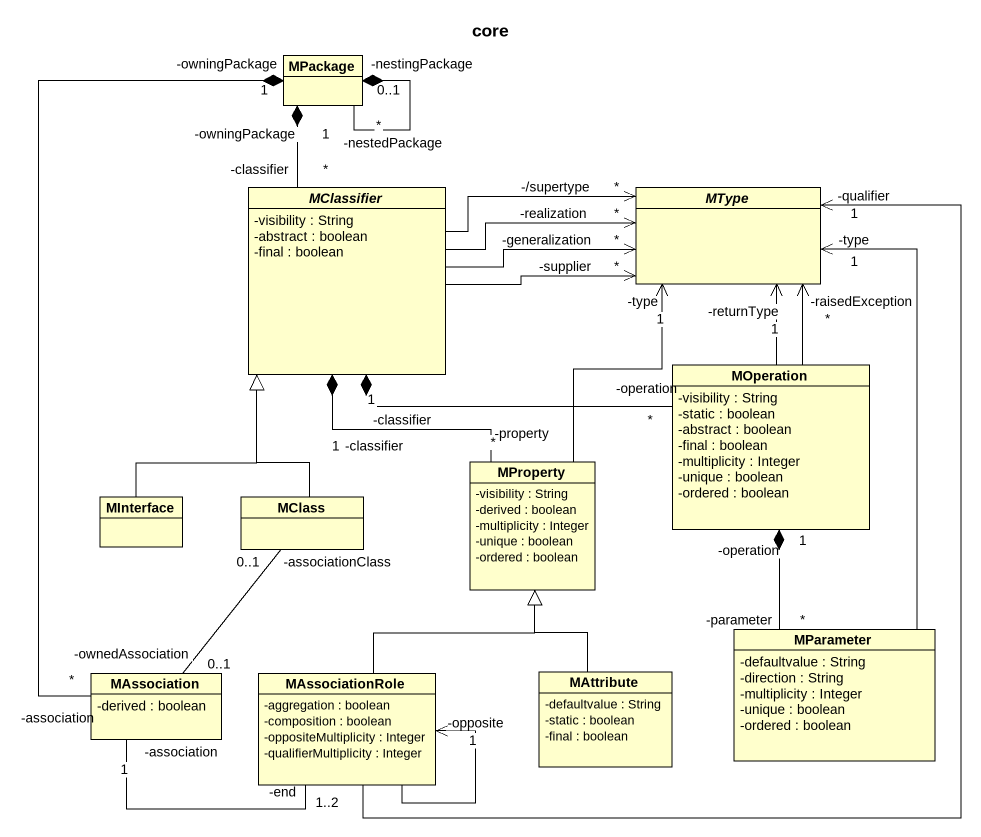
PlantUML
@startuml
title core
hide circle
hide empty members
skinparam classAttributeIconSize 0
class MPackage
abstract class MClassifier {
  -visibility : String
  -abstract : boolean
  -final : boolean
}
abstract class MType
class MOperation {
  -visibility : String
  -static : boolean
  -abstract : boolean
  -final : boolean
  -multiplicity : Integer
  -unique : boolean
  -ordered : boolean
}
class MProperty {
  -visibility : String
  -derived : boolean
  -multiplicity : Integer
  -unique : boolean
  -ordered : boolean
}
class MInterface
class MClass
class MParameter {
  -defaultvalue : String
  -direction : String
  -multiplicity : Integer
  -unique : boolean
  -ordered : boolean
}
class MAssociation {
  -derived : boolean
}
class MAssociationRole {
  -aggregation : boolean
  -composition : boolean
  -oppositeMultiplicity : Integer
  -qualifierMultiplicity : Integer
}
class MAttribute {
  -defaultvalue : String
  -static : boolean
  -final : boolean
}
MPackage "-nestedPackage\n*" --* "-nestingPackage\n0..1" MPackage
MPackage "-owningPackage\n1" *-- "-classifier\n*" MClassifier
MPackage "-owningPackage\n1" *-- "-association\n*" MAssociation
MClassifier -right-> "-/supertype\n*" MType
MClassifier -right-> "-supplier\n*" MType
MClassifier -right-> "-realization\n*" MType
MClassifier -right-> "-generalization\n*" MType
MClassifier "-classifier\n1" *-right- "-operation\n*" MOperation
MClassifier "-classifier\n1" *-- "-property\n*" MProperty
MOperation -up-> "-returnType\n1" MType
MOperation -up-> "-raisedException\n*" MType
MOperation "-operation\n1" *-- "-parameter\n*" MParameter
MProperty -up-> "-type\n1" MType
MInterface -up-|> MClassifier
MClass -up-|> MClassifier
MClass "-associationClass\n0..1" -- "-ownedAssociation\n0..1" MAssociation
MParameter -up-> "-type\n1" MType
MAssociation "-association\n1" -right- "-end\n1..2" MAssociationRole
MAssociationRole -up-> "-qualifier\n1" MType
MAssociationRole -up-|> MProperty
MAssociationRole --> "-opposite\n1" MAssociationRole
MAttribute -up-|> MProperty
@enduml
